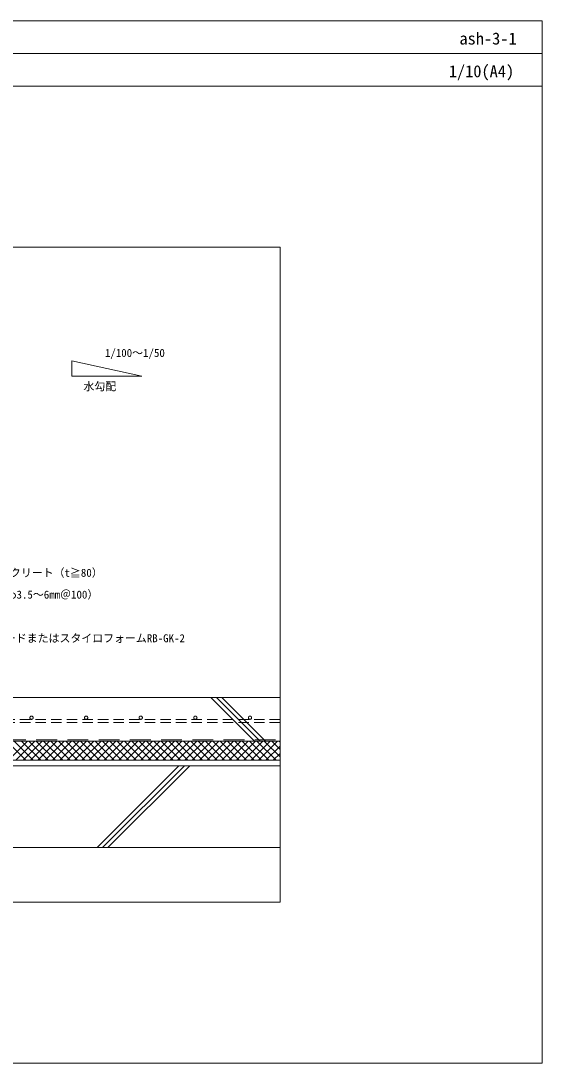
# Model space of a CAD drawing. Units: millimetres, scale not verified. Extents: x -1380 to 1380, y -955 to 955.
# Drawn here: x 425 to 1380, y -955 to 955 of the extents above; entities that cross this region are included whole.
import ezdxf
from ezdxf.enums import TextEntityAlignment as Align

# ---------------------------------------------------------------- set-up
doc = ezdxf.new("R2010")
doc.units = ezdxf.units.MM
doc.header["$LTSCALE"] = 3
doc.linetypes.add('USER1', pattern=[19.05, 12.7, -6.35])
doc.linetypes.add('USER2', pattern=[9.525, 6.35, -3.175])
for name, color, linetype, lineweight in [('0-0_0', 7, 'Continuous', 9), ('0-1_HATCH', 9, 'Continuous', 18), ('0-3_KUTAI', 3, 'Continuous', 18), ('0-4_BOUSUI', 1, 'Continuous', 18), ('0-5_MOJI', 7, 'Continuous', 18), ('0-8_dannnetu', 6, 'Continuous', 18), ('0-A_TENSEN', 4, 'USER2', 18), ('0-B_WAKU', 7, 'Continuous', 18), ('0-D_bousui2', 7, 'USER1', 9)]:
    doc.layers.add(name, color=color, linetype=linetype, lineweight=lineweight)
doc.styles.add('ＭＳ ゴシック', font='')
doc.styles.get('ＭＳ ゴシック').set_extended_font_data('MS Gothic')

msp = doc.modelspace()

# ---------------------------------------------------------------- linework, layer by layer
at = {"layer": '0-0_0', "lineweight": 18}
msp.add_line((-1379.979, 895.016), (1380.021, 895.016), dxfattribs=at)
msp.add_lwpolyline([(-899.979, -659.984), (900.021, -659.984), (900.021, 540.016), (-899.979, 540.016)], close=True, dxfattribs=at)
at = {"layer": '0-1_HATCH'}
for p, q in [((773.412, -284.984), (853.412, -364.984)), ((783.412, -284.984), (863.412, -364.984)), ((793.412, -284.984), (873.412, -364.984)), ((434.805, -399.984), (399.805, -364.984)), ((402.652, -399.984), (437.652, -364.984)), ((448.276, -399.984), (413.276, -364.984)), ((416.122, -399.984), (451.122, -364.984)), ((461.746, -399.984), (426.746, -364.984)), ((429.593, -399.984), (464.593, -364.984)), ((475.216, -399.984), (440.216, -364.984)), ((443.063, -399.984), (478.063, -364.984)), ((488.687, -399.984), (453.687, -364.984)), ((456.533, -399.984), (491.533, -364.984)), ((502.157, -399.984), (467.157, -364.984)), ((470.004, -399.984), (505.004, -364.984)), ((515.627, -399.984), (480.627, -364.984)), ((483.474, -399.984), (518.474, -364.984)), ((529.098, -399.984), (494.098, -364.984)), ((496.944, -399.984), (531.944, -364.984)), ((542.568, -399.984), (507.568, -364.984)), ((510.415, -399.984), (545.415, -364.984)), ((556.039, -399.984), (521.039, -364.984)), ((523.885, -399.984), (558.885, -364.984)), ((569.509, -399.984), (534.509, -364.984)), ((537.356, -399.984), (572.356, -364.984)), ((582.979, -399.984), (547.979, -364.984)), ((550.826, -399.984), (585.826, -364.984)), ((596.45, -399.984), (561.45, -364.984)), ((564.296, -399.984), (599.296, -364.984)), ((609.92, -399.984), (574.92, -364.984)), ((577.767, -399.984), (612.767, -364.984)), ((623.391, -399.984), (588.391, -364.984)), ((591.237, -399.984), (626.237, -364.984)), ((636.861, -399.984), (601.861, -364.984)), ((604.708, -399.984), (639.708, -364.984)), ((650.331, -399.984), (615.331, -364.984)), ((618.178, -399.984), (653.178, -364.984)), ((663.802, -399.984), (628.802, -364.984)), ((631.648, -399.984), (666.648, -364.984)), ((677.272, -399.984), (642.272, -364.984)), ((645.119, -399.984), (680.119, -364.984)), ((690.742, -399.984), (655.742, -364.984)), ((658.589, -399.984), (693.589, -364.984)), ((704.213, -399.984), (669.213, -364.984)), ((672.059, -399.984), (707.059, -364.984)), ((717.683, -399.984), (682.683, -364.984)), ((685.53, -399.984), (720.53, -364.984)), ((731.154, -399.984), (696.154, -364.984)), ((699, -399.984), (734, -364.984)), ((744.624, -399.984), (709.624, -364.984)), ((712.471, -399.984), (747.471, -364.984)), ((758.094, -399.984), (723.094, -364.984)), ((725.941, -399.984), (760.941, -364.984)), ((771.565, -399.984), (736.565, -364.984)), ((739.411, -399.984), (774.411, -364.984)), ((785.035, -399.984), (750.035, -364.984)), ((752.882, -399.984), (787.882, -364.984)), ((798.506, -399.984), (763.506, -364.984)), ((766.352, -399.984), (801.352, -364.984)), ((811.976, -399.984), (776.976, -364.984)), ((779.823, -399.984), (814.823, -364.984)), ((825.446, -399.984), (790.446, -364.984)), ((793.293, -399.984), (828.293, -364.984)), ((838.917, -399.984), (803.917, -364.984)), ((806.763, -399.984), (841.763, -364.984)), ((852.387, -399.984), (817.387, -364.984)), ((820.234, -399.984), (855.234, -364.984)), ((865.857, -399.984), (830.857, -364.984)), ((833.704, -399.984), (868.704, -364.984)), ((879.328, -399.984), (844.328, -364.984)), ((847.174, -399.984), (882.174, -364.984)), ((892.798, -399.984), (857.798, -364.984)), ((860.645, -399.984), (895.645, -364.984)), ((900.021, -393.737), (871.269, -364.984)), ((874.115, -399.984), (900.021, -374.079)), ((900.021, -380.266), (884.739, -364.984)), ((900.021, -366.796), (898.209, -364.984)), ((887.586, -399.984), (900.021, -387.549)), ((565.021, -559.984), (715.021, -409.984)), ((575.021, -559.984), (725.021, -409.984)), ((585.021, -559.984), (735.021, -409.984))]:
    msp.add_line(p, q, dxfattribs=at)
at = {"layer": '0-3_KUTAI'}
msp.add_line((900.021, -284.984), (-25.979, -284.984), dxfattribs=at)
for points in [[(900.021, -409.984), (-399.979, -409.984), (-399.979, 40.016)], [(-199.979, -659.984), (-199.979, -559.984), (900.021, -559.984)]]:
    msp.add_lwpolyline(points, dxfattribs=at)
at = {"layer": '0-4_BOUSUI'}
msp.add_lwpolyline([(900.021, -399.984), (-346.339, -399.984), (-389.979, -356.345), (-389.979, -39.984)], dxfattribs=at)
at = {"layer": '0-5_MOJI'}
for p, q in [((647.038, 303.702), (518.659, 332.208)), ((518.659, 332.208), (518.659, 303.702)), ((518.659, 303.702), (647.038, 303.702))]:
    msp.add_line(p, q, dxfattribs=at)
at = {"layer": '0-8_dannnetu'}
msp.add_line((900.021, -364.984), (-346.339, -364.984), dxfattribs=at)
at = {"layer": '0-A_TENSEN'}
msp.add_line((900.021, -330.984), (20.021, -330.984), dxfattribs=at)
msp.add_lwpolyline([(900.021, -324.984), (20.021, -324.984), (20.021, -330.984)], dxfattribs=at)
for centre in [(445.021, -321.984), (545.021, -321.984), (645.021, -321.984), (745.021, -321.984), (845.021, -321.984)]:
    msp.add_circle(centre, 3, dxfattribs=at)
at = {"layer": '0-B_WAKU'}
for points in [[(1380.021, 835.016), (-1379.979, 835.016), (-1379.979, 955.016), (1380.021, 955.016)], [(-1379.979, -954.984), (1380.021, -954.984), (1380.021, 955.016), (-1379.979, 955.016)]]:
    msp.add_lwpolyline(points, close=True, dxfattribs=at)
at = {"layer": '0-D_bousui2'}
msp.add_line((-346.339, -362.484), (900.021, -362.484), dxfattribs=at)

# ---------------------------------------------------------------- texts
at = {"layer": '0-5_MOJI', "style": 'ＭＳ ゴシック'}
for s, p in [('1/100～1/50', (579.378, 334.753)), ('水勾配', (540.045, 273.435)), ('保護コンクリート（t≧80）', (325.472, -68.104)), ('溶接金網（φ3.5～6mm＠100）', (302.378, -108.104)), ('断熱材：ＲＢボードまたはスタイロフォームRB-GK-2', (256.19, -188.104))]:
    msp.add_text(s, height=14.66, dxfattribs=at).set_placement(p, align=Align.BOTTOM_LEFT)
at = {"layer": '0-B_WAKU', "style": 'ＭＳ ゴシック'}
for s, p in [('ash-3-1', (1228.574, 905.016)), ('1/10(A4)', (1209.082, 845.016))]:
    msp.add_text(s, height=21.99, dxfattribs=at).set_placement(p, align=Align.BOTTOM_LEFT)

doc.saveas('drawing.dxf')
